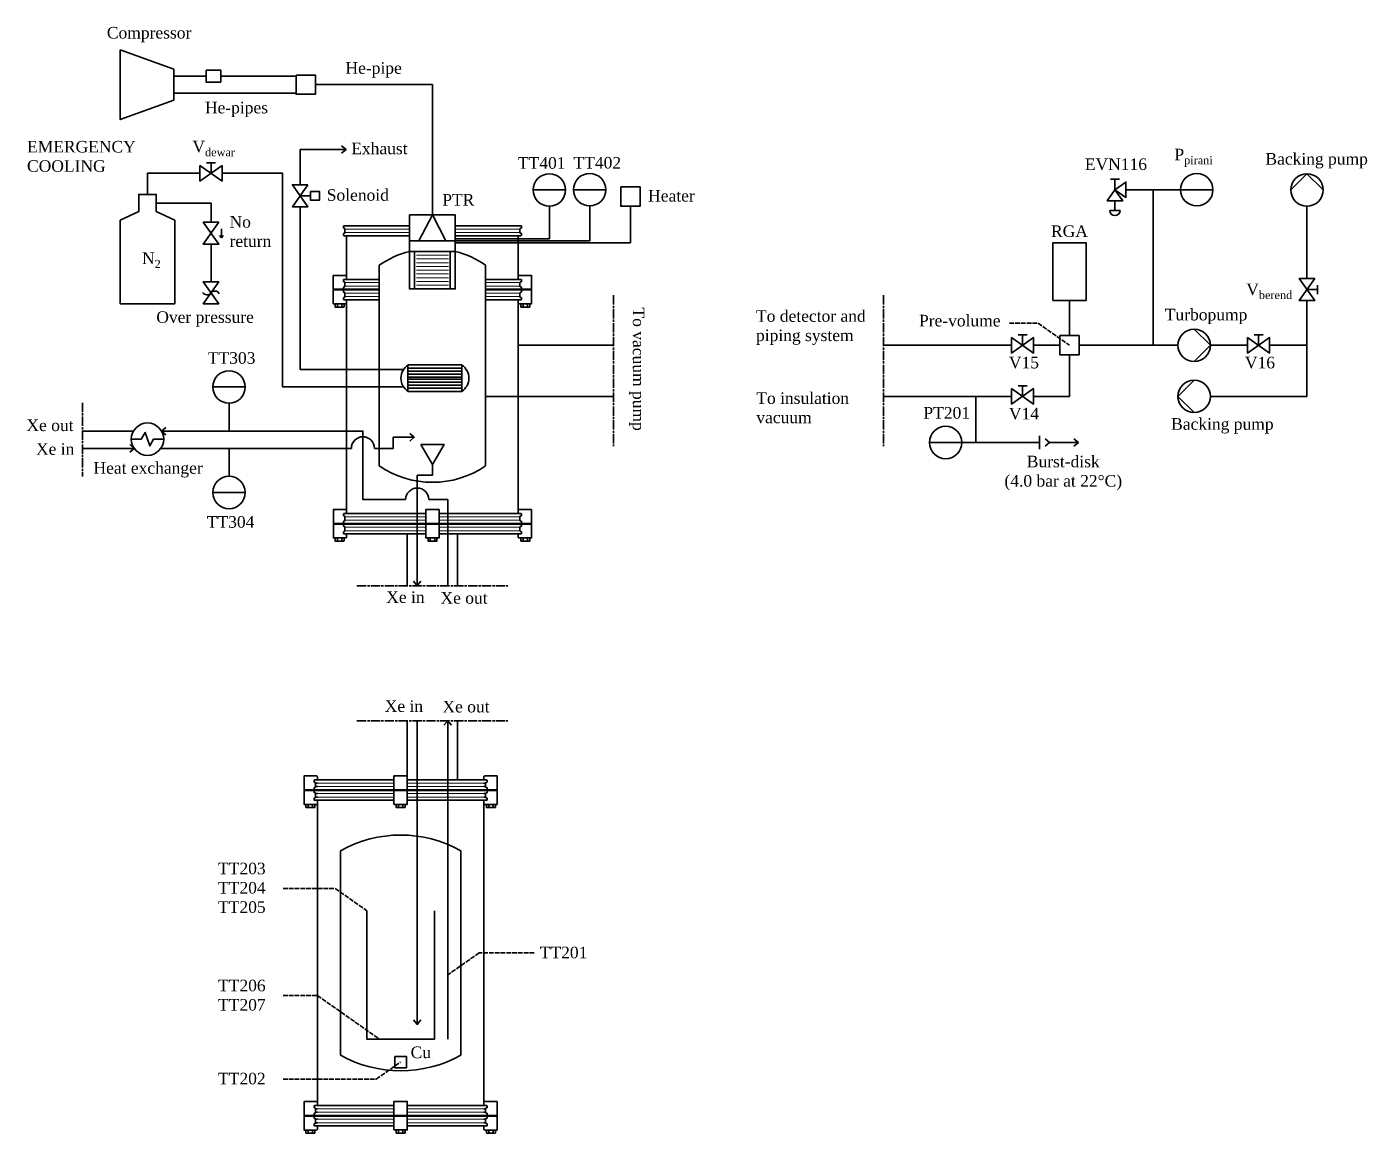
# Model space of a CAD drawing. Header units: millimetres. Extents: x 0 to 10451, y -187 to 2970.
# Drawn here: x 6976 to 10451, y -187 to 2680 of the extents above; entities that cross this region are included whole.
import ezdxf

# ---------------------------------------------------------------- set-up
doc = ezdxf.new("R2010")
doc.units = ezdxf.units.MM
doc.linetypes.add('ACAD_ISO02W100', pattern=[15, 12, -3])
doc.linetypes.add('ACAD_ISO08W100', pattern=[36, 24, -3, 6, -3])
doc.styles.get("Standard").update_dxf_attribs({"font": 'arial.ttf'})

msp = doc.modelspace()

# ---------------------------------------------------------------- linework, layer by layer
at = {"lineweight": 35}
for p, q in [((7674.2, 2552.5), (7674.2, 2508.3)), ((9797, 2229.5), (9797, 2204.5)), ((9825.5, 2258.1), (9967, 2258.1)), ((8087, 2139), (8257.2, 2139)), ((7968.4, 2098.1), (8087, 2098.1)), ((7981.4, 2098.1), (7981.4, 2000.9)), ((8073.9, 2098.1), (8073.9, 2000.9)), ((7500.4, 1704.9), (7500.4, 1632.6)), ((9627.3, 1603), (9702.3, 1603)), ((7254.4, 1587.9), (7120.6, 1587.9)), ((7323.6, 1587.9), (7817.5, 1587.9)), ((7500.4, 1587.9), (7500.4, 1515.5)), ((7962.4, 882), (7962.4, 738.9)), ((8092.9, 882), (8092.9, 728.4))]:
    msp.add_line(p, q, dxfattribs=at)
at = {"color": 252, "lineweight": 35, "true_color": 0x939598}
for p, q in [((7798.2, 2164.6), (7968.4, 2164.6)), ((7798.7, 2158.4), (7798.2, 2158.4)), ((7800.8, 2156.3), (7800.8, 2147.3)), ((8087, 2164.6), (8257.2, 2164.6)), ((8254.6, 2156.3), (8254.6, 2147.3)), ((8256.7, 2158.4), (8257.2, 2158.4)), ((7798.7, 2145.2), (7798.2, 2145.2)), ((7968.4, 2139), (7798.2, 2139)), ((8256.7, 2145.2), (8257.2, 2145.2)), ((7798.2, 2025.5), (7889.7, 2025.5)), ((7798.7, 2019.3), (7798.2, 2019.3)), ((7800.7, 2017.3), (7800.7, 2008.2)), ((8165.6, 2025.5), (8257.2, 2025.5)), ((8254.6, 2017.3), (8254.6, 2008.2)), ((8256.7, 2019.3), (8257.2, 2019.3)), ((7779.5, 2000), (7779.5, 1998.3)), ((7789.9, 2000), (7789.9, 1998.3)), ((7798.7, 2006.2), (7798.2, 2006.2)), ((7798.2, 2000), (7889.7, 2000)), ((7798.2, 1998.3), (7889.7, 1998.3)), ((7798.7, 1992.1), (7798.2, 1992.1)), ((7800.7, 2000), (7800.7, 1998.3)), ((7800.7, 1990.1), (7800.7, 1981)), ((8165.6, 2000), (8257.2, 2000)), ((8165.6, 1998.3), (8257.2, 1998.3)), ((8254.6, 2000), (8254.6, 1998.3)), ((8254.6, 1990.1), (8254.6, 1981)), ((8256.7, 2006.2), (8257.2, 2006.2)), ((8256.7, 1992.1), (8257.2, 1992.1)), ((8265.5, 2000), (8265.5, 1998.3)), ((8275.8, 2000), (8275.8, 1998.3)), ((7775.4, 1962.2), (7775.4, 1954.4)), ((7775.8, 1953.9), (7778.7, 1953.9)), ((7778.7, 1953.9), (7795.2, 1953.9)), ((7781.2, 1962.2), (7781.2, 1953.9)), ((7792.7, 1962.2), (7792.7, 1953.9)), ((7795.2, 1953.9), (7798.1, 1953.9)), ((7798.7, 1979), (7798.2, 1979)), ((7798.2, 1972.8), (7889.7, 1972.8)), ((7798.5, 1962.2), (7798.5, 1954.4)), ((8165.6, 1972.8), (8257.2, 1972.8)), ((8256.7, 1979), (8257.2, 1979)), ((8256.8, 1962.2), (8256.8, 1954.4)), ((8260.1, 1953.9), (8257.2, 1953.9)), ((8276.6, 1953.9), (8260.1, 1953.9)), ((8262.6, 1962.2), (8262.6, 1953.9)), ((8274.2, 1962.2), (8274.2, 1953.9)), ((8279.5, 1953.9), (8276.6, 1953.9)), ((8279.9, 1962.2), (8279.9, 1954.4)), ((7779.6, 1393.4), (7779.6, 1391.7)), ((7789.9, 1393.4), (7789.9, 1391.7)), ((7798.2, 1418.9), (8010.4, 1418.9)), ((7798.7, 1412.7), (7798.2, 1412.7)), ((7798.7, 1399.6), (7798.2, 1399.6)), ((8010.4, 1393.4), (7798.2, 1393.4)), ((8010.4, 1391.7), (7798.2, 1391.7)), ((7800.8, 1410.7), (7800.8, 1401.6)), ((7800.8, 1393.4), (7800.8, 1391.7)), ((8044.9, 1393.4), (8010.4, 1393.4)), ((8044.9, 1391.7), (8010.4, 1391.7)), ((8022.5, 1393.4), (8022.5, 1391.7)), ((8032.8, 1393.4), (8032.8, 1391.7)), ((8044.9, 1418.9), (8257.2, 1418.9)), ((8044.9, 1393.4), (8257.2, 1393.4)), ((8044.9, 1391.7), (8254.6, 1391.7)), ((8254.6, 1410.7), (8254.6, 1401.6)), ((8254.6, 1393.4), (8254.6, 1391.7)), ((8254.6, 1391.7), (8257.2, 1391.7)), ((8256.7, 1412.7), (8257.2, 1412.7)), ((8256.7, 1399.6), (8257.2, 1399.6)), ((8265.5, 1393.4), (8265.5, 1391.7)), ((8275.8, 1393.4), (8275.8, 1391.7)), ((7775.4, 1355.6), (7775.4, 1347.8)), ((7781.2, 1355.6), (7781.2, 1347.4)), ((7792.8, 1355.6), (7792.8, 1347.4)), ((7798.7, 1385.5), (7798.2, 1385.5)), ((7798.7, 1372.4), (7798.2, 1372.4)), ((7798.2, 1366.2), (8010.4, 1366.2)), ((7798.5, 1355.6), (7798.5, 1347.8)), ((7800.8, 1383.5), (7800.8, 1374.4)), ((7962.4, 1366.2), (7962.4, 1232)), ((8016.2, 1355.7), (8016.2, 1347.8)), ((8022, 1355.7), (8022, 1347.4)), ((8033.6, 1355.7), (8033.6, 1347.4)), ((8039.3, 1355.7), (8039.3, 1347.8)), ((8044.9, 1366.2), (8250.1, 1366.2)), ((8044.9, 1366.2), (8257.2, 1366.2)), ((8092.9, 1366.2), (8092.9, 1232)), ((8254.6, 1383.5), (8254.6, 1374.4)), ((8256.7, 1385.5), (8257.2, 1385.5)), ((8256.7, 1372.4), (8257.2, 1372.4)), ((8256.8, 1355.6), (8256.8, 1347.8)), ((8262.6, 1355.6), (8262.6, 1347.4)), ((8274.2, 1355.6), (8274.2, 1347.4)), ((8280, 1355.6), (8280, 1347.8)), ((7775.8, 1347.4), (7778.7, 1347.4)), ((7778.7, 1347.4), (7795.2, 1347.4)), ((7795.2, 1347.4), (7798.1, 1347.4)), ((8016.6, 1347.4), (8038.9, 1347.4)), ((8260.1, 1347.4), (8257.2, 1347.4)), ((8276.6, 1347.4), (8260.1, 1347.4)), ((8279.5, 1347.4), (8276.6, 1347.4)), ((7703.7, 702.9), (7703.7, 701.2)), ((7714, 702.9), (7714, 701.2)), ((7722.3, 728.4), (7729.4, 728.4)), ((7722.8, 722.2), (7722.3, 722.2)), ((7722.8, 709.1), (7722.3, 709.1)), ((7729.4, 702.9), (7722.3, 702.9)), ((7729.4, 701.2), (7722.3, 701.2)), ((7722.8, 695), (7722.3, 695)), ((7724.9, 720.2), (7724.9, 711.1)), ((7724.9, 720.2), (7729.4, 720.2)), ((7724.9, 711.1), (7729.4, 711.1)), ((7724.9, 702.9), (7724.9, 701.2)), ((7729.4, 728.4), (7928, 728.4)), ((8161.1, 702.9), (7729.4, 702.9)), ((7928, 702.9), (7729.4, 702.9)), ((7928, 701.2), (7729.4, 701.2)), ((7962.5, 702.9), (7928, 702.9)), ((7962.5, 701.2), (7928, 701.2)), ((7940.1, 702.9), (7940.1, 701.2)), ((7950.4, 702.9), (7950.4, 701.2)), ((7951, 702.9), (8081.7, 702.9)), ((7962.5, 728.4), (8161.1, 728.4)), ((7962.5, 702.9), (8161.1, 702.9)), ((7962.5, 701.2), (8161.1, 701.2)), ((8161.1, 728.4), (8168.2, 728.4)), ((8165.6, 720.2), (8161.1, 720.2)), ((8165.6, 711.1), (8161.1, 711.1)), ((8161.1, 702.9), (8168.2, 702.9)), ((8161.1, 701.2), (8168.2, 701.2)), ((8165.6, 720.2), (8165.6, 711.1)), ((8165.6, 702.9), (8165.6, 701.2)), ((8167.7, 722.2), (8168.2, 722.2)), ((8167.7, 709.1), (8168.2, 709.1)), ((8167.7, 695), (8168.2, 695)), ((8176.5, 702.9), (8176.5, 701.2)), ((8186.8, 702.9), (8186.8, 701.2)), ((7699.5, 665.1), (7699.5, 657.3)), ((7705.3, 665.1), (7705.3, 656.9)), ((7716.9, 665.1), (7716.9, 656.9)), ((7722.8, 681.9), (7722.3, 681.9)), ((7722.3, 675.7), (7729.4, 675.7)), ((7722.7, 665.1), (7722.7, 657.3)), ((7724.9, 693), (7724.9, 683.9)), ((7724.9, 693), (7729.4, 693)), ((7724.9, 683.9), (7729.4, 683.9)), ((7729.4, 675.7), (7729.4, -106.6)), ((7729.4, 675.7), (7928, 675.7)), ((7933.8, 665.2), (7933.8, 657.3)), ((7939.6, 665.2), (7939.6, 656.9)), ((7951.1, 665.2), (7951.1, 656.9)), ((7956.9, 665.2), (7956.9, 657.3)), ((7962.5, 675.7), (8161.1, 675.7)), ((8165.6, 693), (8161.1, 693)), ((8165.6, 683.9), (8161.1, 683.9)), ((8161.1, -106.9), (8161.1, 675.7)), ((8161.1, 675.7), (8168.2, 675.7)), ((8165.6, 693), (8165.6, 683.9)), ((8167.7, 681.9), (8168.2, 681.9)), ((8167.9, 665.1), (8167.9, 657.3)), ((8173.6, 665.1), (8173.6, 656.9)), ((8185.2, 665.1), (8185.2, 656.9)), ((8191, 665.1), (8191, 657.3)), ((7700, 656.9), (7702.9, 656.9)), ((7702.9, 656.9), (7719.4, 656.9)), ((7719.4, 656.9), (7722.3, 656.9)), ((7934.2, 656.9), (7956.5, 656.9)), ((8171.2, 656.9), (8168.3, 656.9)), ((8187.7, 656.9), (8171.2, 656.9)), ((8190.6, 656.9), (8187.7, 656.9)), ((7722.3, -115.4), (7729.4, -115.4)), ((7722.8, -121.6), (7722.3, -121.6)), ((7722.8, -134.7), (7722.3, -134.7)), ((7724.9, -123.6), (7724.9, -132.7)), ((7724.9, -123.6), (7729.4, -123.6)), ((7724.9, -132.7), (7729.4, -132.7)), ((7729.4, -115.4), (7928, -115.4)), ((7962.5, -115.4), (8161.1, -115.4)), ((8161.1, -115.4), (8168.2, -115.4)), ((8165.6, -123.6), (8161.1, -123.6)), ((8165.6, -132.7), (8161.1, -132.7)), ((8165.6, -123.6), (8165.6, -132.7)), ((8167.7, -121.6), (8168.2, -121.6)), ((8167.7, -134.7), (8168.2, -134.7)), ((7703.7, -140.9), (7703.7, -142.6)), ((7714, -140.9), (7714, -142.6)), ((7729.4, -140.9), (7722.3, -140.9)), ((7729.4, -142.6), (7722.3, -142.6)), ((7722.8, -148.8), (7722.3, -148.8)), ((7722.8, -161.9), (7722.3, -161.9)), ((7722.3, -168.1), (7729.4, -168.1)), ((7724.9, -140.9), (7724.9, -142.6)), ((7724.9, -150.8), (7724.9, -159.9)), ((7724.9, -150.8), (7729.4, -150.8)), ((7724.9, -159.9), (7729.4, -159.9)), ((7928, -140.9), (7729.4, -140.9)), ((7928, -142.6), (7729.4, -142.6)), ((7729.4, -168.1), (7928, -168.1)), ((7962.5, -140.9), (7928, -140.9)), ((7962.5, -142.6), (7928, -142.6)), ((7940.1, -140.9), (7940.1, -142.6)), ((7950.4, -140.9), (7950.4, -142.6)), ((7962.5, -140.9), (8161.1, -140.9)), ((7962.5, -142.6), (8161.1, -142.6)), ((7962.5, -168.1), (8161.1, -168.1)), ((8161.1, -140.9), (8168.2, -140.9)), ((8161.1, -142.6), (8168.2, -142.6)), ((8165.6, -150.8), (8161.1, -150.8)), ((8165.6, -159.9), (8161.1, -159.9)), ((8161.1, -168.1), (8168.2, -168.1)), ((8165.6, -140.9), (8165.6, -142.6)), ((8165.6, -150.8), (8165.6, -159.9)), ((8167.7, -148.8), (8168.2, -148.8)), ((8167.7, -161.9), (8168.2, -161.9)), ((8176.5, -140.9), (8176.5, -142.6)), ((8186.8, -140.9), (8186.8, -142.6)), ((7699.5, -178.7), (7699.5, -186.5)), ((7700, -186.9), (7702.9, -186.9)), ((7702.9, -186.9), (7719.4, -186.9)), ((7705.3, -178.7), (7705.3, -186.9)), ((7716.9, -178.7), (7716.9, -186.9)), ((7719.4, -186.9), (7722.3, -186.9)), ((7722.7, -178.7), (7722.7, -186.5)), ((7933.8, -178.6), (7933.8, -186.5)), ((7934.2, -186.9), (7956.5, -186.9)), ((7939.6, -178.6), (7939.6, -186.9)), ((7951.1, -178.6), (7951.1, -186.9)), ((7956.9, -178.6), (7956.9, -186.5)), ((8167.9, -178.7), (8167.9, -186.5)), ((8171.2, -186.9), (8168.3, -186.9)), ((8187.7, -186.9), (8171.2, -186.9)), ((8173.6, -178.7), (8173.6, -186.9)), ((8185.2, -178.7), (8185.2, -186.9)), ((8190.6, -186.9), (8187.7, -186.9)), ((8191, -178.7), (8191, -186.5))]:
    msp.add_line(p, q, dxfattribs=at)
at = {"color": 252, "lineweight": 15, "true_color": 0x939598}
for p, q in [((7800.8, 2156.3), (7968.4, 2156.3)), ((8087, 2156.3), (8254.6, 2156.3)), ((7800.8, 2147.3), (7968.4, 2147.3)), ((8087, 2147.3), (8254.6, 2147.3)), ((7889.7, 2017.3), (7800.7, 2017.3)), ((8254.6, 2017.3), (8165.6, 2017.3)), ((7889.7, 2008.2), (7800.7, 2008.2)), ((7889.7, 1990.1), (7800.7, 1990.1)), ((7889.7, 1981), (7800.7, 1981)), ((8254.6, 2008.2), (8165.6, 2008.2)), ((8254.6, 1990.1), (8165.6, 1990.1)), ((8254.6, 1981), (8165.6, 1981)), ((7800.8, 1410.7), (8010.4, 1410.7)), ((7800.8, 1401.6), (8010.4, 1401.6)), ((8254.6, 1410.7), (8044.9, 1410.7)), ((8254.6, 1401.6), (8044.9, 1401.6)), ((7800.8, 1383.5), (8010.4, 1383.5)), ((7800.8, 1374.4), (8010.4, 1374.4)), ((8254.6, 1383.5), (8044.9, 1383.5)), ((8254.6, 1374.4), (8044.9, 1374.4)), ((7729.4, 720.2), (7928, 720.2)), ((7729.4, 711.1), (7928, 711.1)), ((8161.1, 720.2), (7962.5, 720.2)), ((8161.1, 711.1), (7962.5, 711.1)), ((7729.4, 693), (7928, 693)), ((7729.4, 683.9), (7928, 683.9)), ((8161.1, 693), (7962.5, 693)), ((8161.1, 683.9), (7962.5, 683.9)), ((7729.4, -123.6), (7928, -123.6)), ((7729.4, -132.7), (7928, -132.7)), ((8161.1, -123.6), (7962.5, -123.6)), ((8161.1, -132.7), (7962.5, -132.7)), ((7729.4, -150.8), (7928, -150.8)), ((7729.4, -159.9), (7928, -159.9)), ((8161.1, -150.8), (7962.5, -150.8)), ((8161.1, -159.9), (7962.5, -159.9))]:
    msp.add_line(p, q, dxfattribs=at)
at = {"color": 150, "lineweight": 35, "true_color": 0x0984e3}
for p, q in [((7453.7, 2116.6), (7453.7, 2019.8)), ((7964.3, 1803.9), (8103.8, 1803.9)), ((7964.3, 1735.6), (7964.3, 1803.9)), ((7964.3, 1803.9), (8103.8, 1803.9)), ((7964.3, 1735.6), (7964.3, 1803.9)), ((7964.3, 1796), (8103.8, 1796)), ((7964.3, 1796), (8103.8, 1796)), ((7964.3, 1788.1), (8103.8, 1788.1)), ((7964.3, 1788.1), (8103.8, 1788.1)), ((7964.3, 1780.2), (8103.8, 1780.2)), ((7964.3, 1780.2), (8103.8, 1780.2)), ((7964.3, 1772.3), (8103.8, 1772.3)), ((7964.3, 1772.3), (8103.8, 1772.3)), ((8103.8, 1735.6), (8103.8, 1803.9)), ((8103.8, 1735.6), (8103.8, 1803.9)), ((7964.3, 1767.1), (8103.8, 1767.1)), ((7964.3, 1767.1), (8103.8, 1767.1)), ((7964.3, 1759.3), (8103.8, 1759.3)), ((7964.3, 1759.3), (8103.8, 1759.3)), ((7964.3, 1751.4), (8103.8, 1751.4)), ((7964.3, 1751.4), (8103.8, 1751.4)), ((7964.3, 1743.5), (8103.8, 1743.5)), ((7964.3, 1743.5), (8103.8, 1743.5)), ((7964.3, 1735.6), (8103.8, 1735.6)), ((7964.3, 1735.6), (8103.8, 1735.6))]:
    msp.add_line(p, q, dxfattribs=at)
at = {"lineweight": 15}
for p, q in [((7986.4, 2088.4), (8068.9, 2088.4)), ((7986.4, 2078.7), (8068.9, 2078.7)), ((7986.4, 2069), (8068.9, 2069)), ((7986.4, 2059.3), (8068.9, 2059.3)), ((7986.4, 2049.6), (8068.9, 2049.6)), ((7986.4, 2039.9), (8068.9, 2039.9)), ((7986.4, 2030.2), (8068.9, 2030.2)), ((7986.4, 2020.5), (8068.9, 2020.5)), ((7986.4, 2010.8), (8068.9, 2010.8))]:
    msp.add_line(p, q, dxfattribs=at)
at = {"linetype": 'ACAD_ISO08W100', "lineweight": 35}
for p, q in [((8497.3, 1984.5), (8497.3, 1593.1)), ((9197.3, 1984.5), (9197.3, 1593.1)), ((7120.6, 1706), (7120.6, 1514.5)), ((7832.1, 1232), (8223.5, 1232)), ((7832, 882), (8223.4, 882))]:
    msp.add_line(p, q, dxfattribs=at)
at = {"lineweight": 35}
for points in [[(7218.3, 2621), (7218.3, 2439.8), (7357, 2490.3), (7357, 2570.5), (7218.3, 2621)], [(7441.1, 2552.5), (7357, 2552.5)], [(7441.1, 2568.1), (7441.1, 2536.9), (7479.1, 2536.9), (7479.1, 2568.1), (7441.1, 2568.1)], [(7674.2, 2552.5), (7479.1, 2552.5)], [(7674.2, 2555.4), (7674.2, 2505.4), (7724.2, 2505.4), (7724.2, 2555.4), (7674.2, 2555.4)], [(7674.2, 2508.3), (7357, 2508.3)], [(8027.7, 2192.7), (8027.7, 2530.4), (7724.2, 2530.4)], [(10252.7, 2257.5), (10294.7, 2299.5), (10336.7, 2257.5)], [(8515.9, 2265.5), (8515.9, 2215.5), (8565.9, 2215.5), (8565.9, 2265.5), (8515.9, 2265.5)], [(9785.5, 2285.1), (9808.5, 2285.1)], [(9797, 2258.1), (9797, 2285.1)], [(8288.8, 2257.5), (8372.8, 2257.5)], [(8393.3, 2258.1), (8477.3, 2258.1)], [(9896.3, 1854.9), (9896.3, 2258.1)], [(9967, 2258.1), (10051, 2258.1)], [(7968.4, 2192.7), (8087, 2192.7), (8087, 2000.9), (7968.4, 2000.9), (7968.4, 2192.7)], [(8027.7, 2192.7), (7992.8, 2125.9)], [(8027.7, 2192.7), (8062.5, 2125.9)], [(8087, 2125.9), (8435.9, 2125.9), (8435.9, 2215.5)], [(8087, 2120.9), (8540.9, 2120.9), (8540.9, 2215.5)], [(8087, 2130.9), (8330.8, 2130.9), (8330.8, 2215.5)], [(9810.4, 2204.5), (9783.5, 2204.5)], [(10294.7, 2215.5), (10294.7, 2027.8)], [(7968.4, 2125.9), (8087, 2125.9)], [(9636.1, 1970.7), (9722.3, 1970.7), (9722.3, 2120.9), (9636.1, 2120.9), (9636.1, 1970.7)], [(7889.7, 2062.9), (7889.7, 1542.3)], [(8165.6, 2062.9), (8165.6, 1542.3)], [(10314.7, 2027.8), (10274.7, 2027.8), (10314.7, 1970.7)], [(10314.7, 1970.7), (10274.7, 1970.7), (10314.7, 2027.8)], [(10314.7, 2027.8), (10274.7, 2027.8), (10314.7, 1970.7), (10274.7, 1970.7), (10314.7, 2027.8)], [(10294.7, 1999.3), (10321.7, 1999.3)], [(10321.7, 2010.8), (10321.7, 1987.8)], [(9679.2, 1970.7), (9679.2, 1879.9)], [(10294.7, 1970.7), (10294.7, 1854.9), (10198, 1854.9)], [(9546.1, 1881.9), (9569.1, 1881.9)], [(9557.6, 1854.9), (9557.6, 1881.9)], [(9654.2, 1879.9), (9654.2, 1829.9), (9704.2, 1829.9), (9704.2, 1879.9), (9654.2, 1879.9)], [(10002.3, 1896.9), (10044.3, 1854.9), (10002.3, 1812.9)], [(10158, 1881.9), (10181, 1881.9)], [(10169.5, 1854.9), (10169.5, 1881.9)], [(8497.3, 1854.9), (8250.1, 1854.9)], [(9529.1, 1854.9), (9197.3, 1854.9)], [(9529.1, 1874.9), (9529.1, 1834.9), (9586.2, 1874.9), (9586.2, 1834.9), (9529.1, 1874.9)], [(9654.2, 1854.9), (9586.2, 1854.9)], [(9960.3, 1854.9), (9704.2, 1854.9)], [(10140.9, 1854.9), (10044.3, 1854.9)], [(10294.7, 1854.9), (10294.7, 1722.6), (10044.3, 1722.6)], [(10140.9, 1874.9), (10140.9, 1834.9), (10198, 1874.9)], [(10198, 1874.9), (10198, 1834.9), (10140.9, 1874.9)], [(10140.9, 1874.9), (10140.9, 1834.9), (10198, 1874.9), (10198, 1834.9), (10140.9, 1874.9)], [(9679.2, 1829.9), (9679.2, 1722.6), (9586.2, 1722.6)], [(7542.4, 1746.9), (7458.4, 1746.9)], [(9529.1, 1742.6), (9529.1, 1702.6), (9586.2, 1742.6), (9586.2, 1702.6), (9529.1, 1742.6)], [(9546.1, 1749.6), (9569.1, 1749.6)], [(9557.6, 1722.6), (9557.6, 1749.6)], [(10002.3, 1680.6), (9960.3, 1722.6), (10002.3, 1764.6)], [(8497.3, 1722.6), (8165.6, 1722.6)], [(9529.1, 1722.6), (9197.3, 1722.6)], [(9436.1, 1722.6), (9436.1, 1603)], [(7336.9, 1623), (7325.4, 1632.6), (7336.9, 1642.2)], [(7336.9, 1623), (7325.4, 1632.6), (7336.9, 1642.2)], [(7252.6, 1632.6), (7120.6, 1632.6)], [(7247, 1611.7), (7273, 1611.7), (7283, 1629), (7295, 1594.3), (7305, 1611.7), (7331, 1611.7)], [(7958.2, 1455), (7847.5, 1455), (7847.5, 1632.6), (7325.4, 1632.6)], [(7980.4, 1616.5), (7926.2, 1616.5), (7926.2, 1587.9), (7877.5, 1587.9)], [(7968.9, 1626.2), (7980.4, 1616.5), (7968.9, 1606.9)], [(7968.9, 1626.2), (7980.4, 1616.5), (7968.9, 1606.9)], [(9316.2, 1603), (9400.2, 1603)], [(9400.2, 1603), (9601.2, 1603)], [(9601.2, 1619.9), (9601.2, 1585.6)], [(9615.8, 1612.7), (9627.3, 1603), (9615.8, 1593.4)], [(9690.8, 1612.7), (9702.3, 1603), (9690.8, 1593.4)], [(7242.9, 1597.5), (7254.4, 1587.9), (7242.9, 1578.2)], [(7242.9, 1597.5), (7254.4, 1587.9), (7242.9, 1578.2)], [(7997.7, 1597.9), (8027.7, 1545.9), (8057.7, 1597.9), (7997.7, 1597.9)], [(7997.7, 1597.9), (8027.7, 1545.9), (8057.7, 1597.9), (7997.7, 1597.9)], [(8027.7, 1545.9), (8027.7, 1518.3), (7988.2, 1518.3), (7988.2, 1232)], [(7458.4, 1473.5), (7542.4, 1473.5)], [(8067.2, 1232), (8067.2, 1455), (8018.2, 1455)], [(7997.8, 1243.5), (7988.2, 1232), (7978.5, 1243.5)], [(7997.8, 1243.5), (7988.2, 1232), (7978.5, 1243.5)], [(7988.2, 882), (7988.2, 95.1)], [(8057.6, 870.5), (8067.2, 882), (8076.8, 870.5)], [(8067.2, 56.9), (8067.2, 882)], [(7789.4, 545.1), (7789.4, 15.2)], [(8101.1, 15.2), (8101.1, 545.1)], [(7857.3, 389.7), (7857.3, 56.9), (8033.3, 56.9), (8033.3, 389.7)], [(7997.8, 106.6), (7988.2, 95.1), (7978.5, 106.6)]]:
    msp.add_lwpolyline(points, dxfattribs=at)
at = {"color": 150, "lineweight": 35, "true_color": 0x0984e3}
for points in [[(7792.3, 2352.5), (7803.8, 2362.2), (7792.3, 2371.8)], [(7684.7, 2270.9), (7684.7, 2362.2), (7803.8, 2362.2)], [(7289, 2245.8), (7289, 2300.7), (7425.1, 2300.7)], [(7425.1, 2320.7), (7425.1, 2280.7), (7482.3, 2320.7), (7482.3, 2280.7), (7425.1, 2320.7)], [(7442.2, 2327.7), (7465.2, 2327.7)], [(7453.7, 2300.7), (7453.7, 2327.7)], [(7482.3, 2300.7), (7639.1, 2300.7), (7639.1, 1746.9), (7952.8, 1746.9)], [(7704.7, 2270.9), (7664.7, 2270.9), (7704.7, 2213.8), (7664.7, 2213.8), (7704.7, 2270.9)], [(7218.3, 1962.7), (7359.8, 1962.7), (7359.8, 2179.2), (7311.6, 2201.6), (7311.6, 2245.8), (7266.4, 2245.8), (7266.4, 2201.6), (7218.3, 2179.2), (7218.3, 1962.7)], [(7684.7, 2242.4), (7711.7, 2242.4)], [(7711.7, 2253.9), (7734.7, 2253.9), (7734.7, 2230.9), (7711.7, 2230.9), (7711.7, 2253.9)], [(7311.6, 2223.7), (7453.7, 2223.7), (7453.7, 2173.7)], [(7684.7, 1792.5), (7684.7, 2213.8)], [(7473.7, 2173.7), (7433.7, 2173.7), (7473.7, 2116.6), (7433.7, 2116.6), (7473.7, 2173.7)], [(7480.7, 2156.7), (7480.7, 2133.7)], [(7485.5, 2139.4), (7480.7, 2133.7), (7475.9, 2139.4)], [(7473.7, 2019.8), (7433.7, 2019.8), (7473.7, 1962.7), (7433.7, 1962.7), (7473.7, 2019.8)], [(7684.7, 1792.5), (7952.8, 1792.5)]]:
    msp.add_lwpolyline(points, dxfattribs=at)
at = {"lineweight": 35}
for points in [[(9797, 2258.1), (9825.5, 2278.1), (9825.5, 2238.1)], [(9797, 2258.1), (9817, 2229.5), (9777, 2229.5)], [(7930.3, 12.2), (7930.3, -17.8), (7960.3, -17.8), (7960.3, 12.2)]]:
    msp.add_lwpolyline(points, close=True, dxfattribs=at)
at = {"color": 252, "lineweight": 35, "true_color": 0x939598}
for points in [[(7805.2, 2139), (7805.2, 2025.5)], [(7968.4, 2139), (7805.2, 2139)], [(8250.1, 2025.5), (8250.1, 2139), (8087, 2139)], [(7805.2, 1972.8), (7805.2, 1632.6)], [(8250.1, 1685.8), (8250.1, 1972.8)], [(8250.1, 1972.8), (8250.1, 1962.2)], [(8250.1, 1418.9), (8250.1, 1722.6)], [(7805.2, 1633.1), (7805.2, 1418.9)], [(7805.2, 1366.2), (8010.4, 1366.2)], [(8010.4, 1366.2), (7988.2, 1366.2)], [(8044.9, 1366.2), (8250.1, 1366.2)]]:
    msp.add_lwpolyline(points, dxfattribs=at)
for points in [[(7805.2, 2025.5), (7805.2, 2034, 0.414214), (7803.2, 2036.1), (7771.2, 2036.1, 0.414214), (7770.7, 2035.7), (7770.7, 2000.4, 0.414214), (7771.2, 2000), (7798.2, 2000)], [(8250.1, 2025.5), (8250.1, 2034, -0.414214), (8252.2, 2036.1), (8284.2, 2036.1, -0.414214), (8284.6, 2035.7), (8284.6, 2000.4, -0.414214), (8284.2, 2000), (8257.2, 2000)], [(7798.2, 1998.3), (7771.2, 1998.3, 0.414214), (7770.7, 1997.9), (7770.7, 1962.6, 0.414214), (7771.2, 1962.2), (7803.2, 1962.2, 0.414214), (7805.2, 1964.3), (7805.2, 1972.8)], [(8257.2, 1998.3), (8284.2, 1998.3, -0.414214), (8284.6, 1997.9), (8284.6, 1962.6, -0.414214), (8284.2, 1962.2), (8252.2, 1962.2, -0.414214), (8250.1, 1964.3), (8250.1, 1972.8)], [(7805.3, 1418.9), (7805.3, 1427.4, 0.414214), (7803.2, 1429.5), (7771.2, 1429.5, 0.414214), (7770.8, 1429.1), (7770.8, 1393.8, 0.414214), (7771.2, 1393.4), (7798.2, 1393.4)], [(8250.1, 1418.9), (8250.1, 1427.4, -0.414214), (8252.2, 1429.5), (8284.2, 1429.5, -0.414214), (8284.6, 1429.1), (8284.6, 1393.8, -0.414214), (8284.2, 1393.4), (8257.2, 1393.4)], [(7798.2, 1391.7), (7771.2, 1391.7, 0.414214), (7770.8, 1391.3), (7770.8, 1356, 0.414214), (7771.2, 1355.6), (7803.2, 1355.6, 0.414214), (7805.3, 1357.7), (7805.3, 1366.2)], [(8257.2, 1391.7), (8284.2, 1391.7, -0.414214), (8284.6, 1391.3), (8284.6, 1356, -0.414214), (8284.2, 1355.6), (8252.2, 1355.6, -0.414214), (8250.1, 1357.7), (8250.1, 1366.2)], [(7729.4, 728.4), (7729.4, 736.9, 0.414214), (7727.3, 739), (7695.3, 739, 0.414214), (7694.9, 738.6), (7694.9, 703.3, 0.414214), (7695.3, 702.9), (7722.3, 702.9)], [(8161.1, 728.4), (8161.1, 736.9, -0.414214), (8163.2, 739), (8195.2, 739, -0.414214), (8195.6, 738.6), (8195.6, 703.3, -0.414214), (8195.2, 702.9), (8168.2, 702.9)], [(7722.3, 701.2), (7695.3, 701.2, 0.414214), (7694.9, 700.8), (7694.9, 665.5, 0.414214), (7695.3, 665.1), (7727.3, 665.1, 0.414214), (7729.4, 667.2), (7729.4, 675.7)], [(8168.2, 701.2), (8195.2, 701.2, -0.414214), (8195.6, 700.8), (8195.6, 665.5, -0.414214), (8195.2, 665.1), (8163.2, 665.1, -0.414214), (8161.1, 667.2), (8161.1, 675.7)], [(7729.4, -115.4), (7729.4, -106.9, 0.414214), (7727.3, -104.8), (7695.3, -104.8, 0.414214), (7694.9, -105.2), (7694.9, -140.5, 0.414214), (7695.3, -140.9), (7722.3, -140.9)], [(8161.1, -115.4), (8161.1, -106.9, -0.414214), (8163.2, -104.8), (8195.2, -104.8, -0.414214), (8195.6, -105.2), (8195.6, -140.5, -0.414214), (8195.2, -140.9), (8168.2, -140.9)], [(7722.3, -142.6), (7695.3, -142.6, 0.414214), (7694.9, -143), (7694.9, -178.3, 0.414214), (7695.3, -178.7), (7727.3, -178.7, 0.414214), (7729.4, -176.6), (7729.4, -168.1)], [(8168.2, -142.6), (8195.2, -142.6, -0.414214), (8195.6, -143), (8195.6, -178.3, -0.414214), (8195.2, -178.7), (8163.2, -178.7, -0.414214), (8161.1, -176.6), (8161.1, -168.1)]]:
    msp.add_lwpolyline(points, format="xyb", dxfattribs=at)
at = {"linetype": 'ACAD_ISO02W100', "lineweight": 35}
for points in [[(9523.4, 1912.1), (9597.6, 1912.1), (9679.2, 1854.9)], [(7640.4, 446.8), (7775.7, 446.8), (7857.3, 389.7)], [(8291.4, 280.4), (8148.8, 280.4), (8067.2, 223.3)], [(7640.4, 169.7), (7729.4, 169.7), (7890.5, 56.9)], [(7640.4, -47.1), (7881.9, -47.1), (7945.3, -2.8)]]:
    msp.add_lwpolyline(points, dxfattribs=at)
at = {"color": 252, "lineweight": 35, "true_color": 0x939598}
for points in [[(8010.8, 1355.7), (8044.5, 1355.7, 0.414214), (8044.9, 1356.1), (8044.9, 1429.1, 0.414214), (8044.5, 1429.5), (8010.8, 1429.5, 0.414214), (8010.4, 1429.1), (8010.4, 1356.1, 0.414214)], [(7928.4, 665.2), (7962.1, 665.2, 0.414214), (7962.5, 665.6), (7962.5, 738.6, 0.414214), (7962.1, 739), (7928.4, 739, 0.414214), (7928, 738.6), (7928, 665.6, 0.414214)], [(7928.4, -178.6), (7962.1, -178.6, 0.414214), (7962.5, -178.2), (7962.5, -105.2, 0.414214), (7962.1, -104.7), (7928.4, -104.7, 0.414214), (7928, -105.2), (7928, -178.2, 0.414214)]]:
    msp.add_lwpolyline(points, format="xyb", close=True, dxfattribs=at)
at = {"lineweight": 35}
for centre in [(8330.8, 2257.5), (8435.3, 2258.1), (10009, 2258.1), (10294.7, 2257.5), (10002.3, 1854.9), (7500.4, 1746.9), (10002.3, 1722.6), (7289, 1611.7), (9358.2, 1603), (7500.4, 1473.5)]:
    msp.add_circle(centre, 42, dxfattribs=at)
for centre, radius, start, end in [((9797, 2204.5), 13.4, 180, 0), ((8027.7, 1860.1), 245.2, 103.9954, 124.2241), ((8027.7, 1860.1), 245.2, 55.7759, 76.0046), ((7847.5, 1587.9), 30, 0, 180), ((8027.7, 1745), 245.2, 235.7759, 304.2241), ((7988.2, 1455), 30, 0, 180), ((7945.3, 266), 319.7, 60.8167, 119.1833), ((7945.3, 294.3), 319.7, 240.8167, 299.1833)]:
    msp.add_arc(centre, radius, start, end, dxfattribs=at)
at = {"color": 252, "lineweight": 35, "true_color": 0x939598}
for centre, radius, start, end in [((7798.2, 2163.3), 1.24, 90, 189.1382), ((7798.2, 2159.6), 1.24, 170.8618, 270), ((7786.6, 2161.5), 10.5, 350.8618, 9.1382), ((7798.7, 2156.3), 2.06, 0, 90), ((8256.7, 2156.3), 2.06, 90, 180), ((8257.2, 2163.3), 1.24, 350.8618, 90), ((8257.2, 2159.6), 1.24, 270, 9.1382), ((8268.7, 2161.5), 10.5, 170.8618, 189.1382), ((7798.2, 2144), 1.24, 90, 189.1382), ((7798.2, 2140.3), 1.24, 170.8618, 270), ((7786.6, 2142.1), 10.5, 350.8618, 9.1382), ((7798.7, 2147.3), 2.06, 270, 0), ((8256.7, 2147.3), 2.06, 180, 270), ((8257.2, 2144), 1.24, 350.8618, 90), ((8257.2, 2140.3), 1.24, 270, 9.1382), ((8268.7, 2142.1), 10.5, 170.8618, 189.1382), ((7798.2, 2024.3), 1.24, 90, 189.1382), ((7786.6, 2022.4), 10.5, 350.8618, 9.1382), ((7798.2, 2020.6), 1.24, 170.8618, 270), ((7798.7, 2017.3), 2.06, 0, 90), ((8256.7, 2017.3), 2.06, 90, 180), ((8257.2, 2024.3), 1.24, 350.8618, 90), ((8257.2, 2020.6), 1.24, 270, 9.1382), ((8268.7, 2022.4), 10.5, 170.8618, 189.1382), ((7798.2, 2004.9), 1.24, 90, 189.1382), ((7786.6, 2003.1), 10.5, 350.8618, 9.1382), ((7798.2, 2001.2), 1.24, 170.8618, 270), ((7798.2, 1997.1), 1.24, 90, 189.1382), ((7786.6, 1995.2), 10.5, 350.8618, 9.1382), ((7798.2, 1993.4), 1.24, 170.8618, 270), ((7798.7, 2008.2), 2.06, 270, 0), ((7798.7, 1990.1), 2.06, 0, 90), ((7798.7, 1981), 2.06, 270, 0), ((8256.7, 2008.2), 2.06, 180, 270), ((8256.7, 1990.1), 2.06, 90, 180), ((8256.7, 1981), 2.06, 180, 270), ((8257.2, 2004.9), 1.24, 350.8618, 90), ((8257.2, 2001.2), 1.24, 270, 9.1382), ((8257.2, 1997.1), 1.24, 350.8618, 90), ((8257.2, 1993.4), 1.24, 270, 9.1382), ((8268.7, 2003.1), 10.5, 170.8618, 189.1382), ((8268.7, 1995.2), 10.5, 170.8618, 189.1382), ((7775.8, 1954.4), 0.413, 180, 270), ((7798.2, 1977.7), 1.24, 90, 189.1382), ((7786.6, 1975.9), 10.5, 350.8618, 9.1382), ((7798.2, 1974), 1.24, 170.8618, 270), ((7798.1, 1954.4), 0.413, 270, 0), ((8257.2, 1954.4), 0.413, 180, 270), ((8257.2, 1977.7), 1.24, 350.8618, 90), ((8257.2, 1974), 1.24, 270, 9.1382), ((8268.7, 1975.9), 10.5, 170.8618, 189.1382), ((8279.5, 1954.4), 0.413, 270, 0), ((7798.2, 1417.7), 1.24, 90, 189.1382), ((7798.2, 1414), 1.24, 170.8618, 270), ((7798.2, 1398.3), 1.24, 90, 189.1382), ((7798.2, 1394.6), 1.24, 170.8618, 270), ((7798.2, 1390.5), 1.24, 90, 189.1382), ((7786.6, 1415.8), 10.5, 350.8618, 9.1382), ((7786.6, 1396.5), 10.5, 350.8618, 9.1382), ((7786.6, 1388.6), 10.5, 350.8618, 9.1382), ((7798.7, 1410.7), 2.06, 0, 90), ((7798.7, 1401.6), 2.06, 270, 0), ((8256.7, 1410.7), 2.06, 90, 180), ((8256.7, 1401.6), 2.06, 180, 270), ((8257.2, 1417.7), 1.24, 350.8618, 90), ((8257.2, 1414), 1.24, 270, 9.1382), ((8257.2, 1398.3), 1.24, 350.8618, 90), ((8257.2, 1394.6), 1.24, 270, 9.1382), ((8257.2, 1390.5), 1.24, 350.8618, 90), ((8268.7, 1415.8), 10.5, 170.8618, 189.1382), ((8268.7, 1396.5), 10.5, 170.8618, 189.1382), ((8268.7, 1388.6), 10.5, 170.8618, 189.1382), ((7798.2, 1386.8), 1.24, 170.8618, 270), ((7798.2, 1371.1), 1.24, 90, 189.1382), ((7798.2, 1367.4), 1.24, 170.8618, 270), ((7786.6, 1369.3), 10.5, 350.8618, 9.1382), ((7798.7, 1383.5), 2.06, 0, 90), ((7798.7, 1374.4), 2.06, 270, 0), ((8256.7, 1383.5), 2.06, 90, 180), ((8256.7, 1374.4), 2.06, 180, 270), ((8257.2, 1386.8), 1.24, 270, 9.1382), ((8257.2, 1371.1), 1.24, 350.8618, 90), ((8257.2, 1367.4), 1.24, 270, 9.1382), ((8268.7, 1369.3), 10.5, 170.8618, 189.1382), ((7775.8, 1347.8), 0.413, 180, 270), ((7798.1, 1347.8), 0.413, 270, 0), ((8016.6, 1347.8), 0.413, 180, 270), ((8038.9, 1347.8), 0.413, 270, 0), ((8257.2, 1347.8), 0.413, 180, 270), ((8279.5, 1347.8), 0.413, 270, 0), ((7722.3, 727.2), 1.24, 90, 189.1382), ((7710.8, 725.3), 10.5, 350.8618, 9.1382), ((7722.3, 723.5), 1.24, 170.8618, 270), ((7722.3, 707.8), 1.24, 90, 189.1382), ((7710.8, 706), 10.5, 350.8618, 9.1382), ((7722.3, 704.1), 1.24, 170.8618, 270), ((7722.3, 700), 1.24, 90, 189.1382), ((7710.8, 698.1), 10.5, 350.8618, 9.1382), ((7722.3, 696.3), 1.24, 170.8618, 270), ((7722.8, 720.2), 2.06, 0, 90), ((7722.8, 711.1), 2.06, 270, 0), ((7722.8, 693), 2.06, 0, 90), ((8167.7, 720.2), 2.06, 90, 180), ((8167.7, 711.1), 2.06, 180, 270), ((8167.7, 693), 2.06, 90, 180), ((8168.2, 727.2), 1.24, 350.8618, 90), ((8168.2, 723.5), 1.24, 270, 9.1382), ((8168.2, 707.8), 1.24, 350.8618, 90), ((8168.2, 704.1), 1.24, 270, 9.1382), ((8168.2, 700), 1.24, 350.8618, 90), ((8168.2, 696.3), 1.24, 270, 9.1382), ((8179.8, 725.3), 10.5, 170.8618, 189.1382), ((8179.8, 706), 10.5, 170.8618, 189.1382), ((8179.8, 698.1), 10.5, 170.8618, 189.1382), ((7722.3, 680.6), 1.24, 90, 189.1382), ((7710.8, 678.8), 10.5, 350.8618, 9.1382), ((7722.3, 676.9), 1.24, 170.8618, 270), ((7722.8, 683.9), 2.06, 270, 0), ((8167.7, 683.9), 2.06, 180, 270), ((8168.2, 680.6), 1.24, 350.8618, 90), ((8168.2, 676.9), 1.24, 270, 9.1382), ((8179.8, 678.8), 10.5, 170.8618, 189.1382), ((7700, 657.3), 0.413, 180, 270), ((7722.3, 657.3), 0.413, 270, 0), ((7934.2, 657.3), 0.413, 180, 270), ((7956.5, 657.3), 0.413, 270, 0), ((8168.3, 657.3), 0.413, 180, 270), ((8190.6, 657.3), 0.413, 270, 0), ((7722.3, -116.6), 1.24, 90, 189.1382), ((7710.8, -118.5), 10.5, 350.8618, 9.1382), ((7722.3, -120.3), 1.24, 170.8618, 270), ((7722.3, -136), 1.24, 90, 189.1382), ((7710.8, -137.8), 10.5, 350.8618, 9.1382), ((7722.8, -123.6), 2.06, 0, 90), ((7722.8, -132.7), 2.06, 270, 0), ((8167.7, -123.6), 2.06, 90, 180), ((8167.7, -132.7), 2.06, 180, 270), ((8168.2, -116.6), 1.24, 350.8618, 90), ((8168.2, -120.3), 1.24, 270, 9.1382), ((8168.2, -136), 1.24, 350.8618, 90), ((8179.8, -118.5), 10.5, 170.8618, 189.1382), ((8179.8, -137.8), 10.5, 170.8618, 189.1382), ((7722.3, -139.7), 1.24, 170.8618, 270), ((7722.3, -143.8), 1.24, 90, 189.1382), ((7710.8, -145.7), 10.5, 350.8618, 9.1382), ((7722.3, -147.5), 1.24, 170.8618, 270), ((7722.3, -163.2), 1.24, 90, 189.1382), ((7710.8, -165), 10.5, 350.8618, 9.1382), ((7722.3, -166.9), 1.24, 170.8618, 270), ((7722.8, -150.8), 2.06, 0, 90), ((7722.8, -159.9), 2.06, 270, 0), ((8167.7, -150.8), 2.06, 90, 180), ((8167.7, -159.9), 2.06, 180, 270), ((8168.2, -139.7), 1.24, 270, 9.1382), ((8168.2, -143.8), 1.24, 350.8618, 90), ((8168.2, -147.5), 1.24, 270, 9.1382), ((8168.2, -163.2), 1.24, 350.8618, 90), ((8168.2, -166.9), 1.24, 270, 9.1382), ((8179.8, -145.7), 10.5, 170.8618, 189.1382), ((8179.8, -165), 10.5, 170.8618, 189.1382), ((7700, -186.5), 0.413, 180, 270), ((7722.3, -186.5), 0.413, 270, 0), ((7934.2, -186.5), 0.413, 180, 270), ((7956.5, -186.5), 0.413, 270, 0), ((8168.3, -186.5), 0.413, 180, 270), ((8190.6, -186.5), 0.413, 270, 0)]:
    msp.add_arc(centre, radius, start, end, dxfattribs=at)
at = {"color": 150, "lineweight": 35, "true_color": 0x0984e3}
for centre, radius, start, end in [((7443, 1998.9), 13.2, 212.4342, 323.1765), ((7463.5, 1982.5), 13.2, 27.4342, 138.1765), ((7986.7, 1769.7), 40.8, 123.2458, 236.7542), ((7986.7, 1769.7), 40.8, 123.2458, 236.7542), ((8081.4, 1769.7), 40.8, 303.2458, 56.7542), ((8081.4, 1769.7), 40.8, 303.2458, 56.7542)]:
    msp.add_arc(centre, radius, start, end, dxfattribs=at)

# ---------------------------------------------------------------- texts
at = {"lineweight": 35, "char_height": 30}
for s, width, insert, attachment_point in [('{\\fPalatino Linotype|b0|i0|c0|p18;Compressor}', 282.426, (7183.7, 2680), 1), ('{\\fPalatino Linotype|b0|i0|c0|p18;He-pipe}', 282.426, (7802.3, 2588.7), 1), ('{\\fPalatino Linotype|b0|i0|c0|p18;He-pipes}', 282.426, (7437.9, 2486), 1), ('\\A1;{\\fPalatino Linotype|b0|i0|c0|p18;P\\H0.7x;\\S^ pirani;}', 282.426, (9951.2, 2364.4), 1), ('{\\fPalatino Linotype|b0|i0|c0|p18;TT401}', 282.426, (8249.4, 2342.5), 1), ('{\\fPalatino Linotype|b0|i0|c0|p18;TT402}', 282.426, (8393.4, 2343.1), 1), ('\\A1;{\\fPalatino Linotype|b0|i0|c0|p18;EVN116}', 282.426, (9719, 2339.2), 1), ('{\\fPalatino Linotype|b0|i0|c0|p18;Backing pump}', 282.426, (10187.1, 2353.1), 1), ('{\\fPalatino Linotype|b0|i0|c0|p18;PTR}', 282.426, (8053.2, 2247), 1), ('{\\fPalatino Linotype|b0|i0|c0|p18;Heater}', 282.426, (8586.9, 2257.4), 1), ('{\\fPalatino Linotype|b0|i0|c0|p18;RGA}', 282.426, (9631.2, 2165.6), 1), ('\\A1;{\\fPalatino Linotype|b0|i0|c0|p18;V\\H0.7x;\\S^ berend;}', 282.426, (10137.4, 2015), 1), ('{\\fPalatino Linotype|b0|i0|c0|p18;To detector and piping system }', 388.807, (8866.5, 1945.9), 1), ('{\\fPalatino Linotype|b0|i0|c0|p18;Turbopump}', 282.426, (9926.2, 1949.5), 1), ('{\\fPalatino Linotype|b0|i0|c0|p18;Pre-volume}', 282.426, (9289, 1933.9), 1), ('{\\fPalatino Linotype|b0|i0|c0|p18;TT303}', 282.426, (7445.5, 1837.1), 1), ('{\\fPalatino Linotype|b0|i0|c0|p18;V15}', 282.426, (9522.1, 1825.1), 1), ('{\\fPalatino Linotype|b0|i0|c0|p18;V16}', 282.426, (10133.9, 1825.1), 1), ('{\\fPalatino Linotype|b0|i0|c0|p18;To insulation vacuum}', 359.587, (8867.3, 1733), 1), ('\\A1;{\\fPalatino Linotype|b0|i0|c0|p18;PT201}', 282.426, (9300.5, 1694.9), 1), ('{\\fPalatino Linotype|b0|i0|c0|p18;V14}', 282.426, (9522.1, 1692.8), 1), ('{\\fPalatino Linotype|b0|i0|c0|p18;Backing pump}', 282.426, (9942.7, 1666.1), 1), ('{\\fPalatino Linotype|b0|i0|c0|p18;Xe out}', 282.426, (6975.2, 1662.7), 1), ('{\\fPalatino Linotype|b0|i0|c0|p18;Xe in}', 282.426, (7000, 1601.2), 1), ('\\pxqc;{\\fPalatino Linotype|b0|i0|c0|p18;Burst-disk\\P(4.0 bar at 22°C)}', 504.803, (9410.6, 1568.7), 1), ('{\\fPalatino Linotype|b0|i0|c0|p18;Heat exchanger}', 315.847, (7149.1, 1552.1), 1), ('{\\fPalatino Linotype|b0|i0|c0|p18;TT304}', 282.426, (7442.8, 1412.2), 1), ('{\\fPalatino Linotype|b0|i0|c0|p18;Xe in}', 282.426, (7908, 1217.3), 1), ('{\\fPalatino Linotype|b0|i0|c0|p18;Xe out}', 282.426, (8048.6, 1215.3), 1), ('{\\fPalatino Linotype|b0|i0|c0|p18;Xe in}', 282.426, (7904.1, 934.8), 1), ('{\\fPalatino Linotype|b0|i0|c0|p18;Xe out}', 282.426, (8053.7, 933.5), 1), ('{\\fPalatino Linotype|b0|i0|c0|p18;TT203\\PTT204\\PTT205}', 282.426, (7472, 514.1), 1), ('{\\fPalatino Linotype|b0|i0|c0|p18;TT201}', 282.426, (8429.3, 296.3), 3), ('{\\fPalatino Linotype|b0|i0|c0|p18;TT206\\PTT207}', 282.426, (7472, 210.8), 1), ('{\\fPalatino Linotype|b0|i0|c0|p18;Cu}', 282.426, (7971.1, 37.6), 1), ('{\\fPalatino Linotype|b0|i0|c0|p18;TT202}', 282.426, (7472, -30.4), 1)]:
    msp.add_mtext_dynamic_manual_height_columns(s, width=width, gutter_width=12.5, heights=[0], dxfattribs=dict(at, insert=insert, attachment_point=attachment_point))
at = {"color": 150, "lineweight": 35, "true_color": 0x0984e3, "char_height": 30, "attachment_point": 1}
for s, width, insert in [('{\\fPalatino Linotype|b0|i0|c0|p18;EMERGENCY COOLING}', 377.676, (6976.7, 2384.6)), ('\\A1;{\\fPalatino Linotype|b0|i0|c0|p18;V\\H0.7x;\\S^ dewar;}', 282.426, (7405.5, 2385)), ('{\\fPalatino Linotype|b0|i0|c0|p18;Exhaust}', 282.426, (7817.2, 2380.1)), ('{\\fPalatino Linotype|b0|i0|c0|p18;Solenoid}', 282.426, (7753.7, 2259.5)), ('{\\fPalatino Linotype|b0|i0|c0|p18;No \\Preturn}', 282.426, (7501.8, 2189.9)), ('\\A1;{\\fPalatino Linotype|b0|i0|c0|p18;N\\H0.7x;\\S^ 2;}', 282.426, (7274.8, 2095.5)), ('{\\fPalatino Linotype|b0|i0|c0|p18;Over pressure}', 282.426, (7311.9, 1943.1))]:
    msp.add_mtext_dynamic_manual_height_columns(s, width=width, gutter_width=12.5, heights=[0], dxfattribs=dict(at, insert=insert))
at = {"lineweight": 35, "insert": (8577.2, 1952.9), "char_height": 30, "attachment_point": 1, "rotation": 270}
msp.add_mtext_dynamic_manual_height_columns('{\\fPalatino Linotype|b0|i0|c0|p18;To vacuum pump }', width=674.725, gutter_width=12.5, heights=[24.6], dxfattribs=at)

doc.saveas('drawing.dxf')
